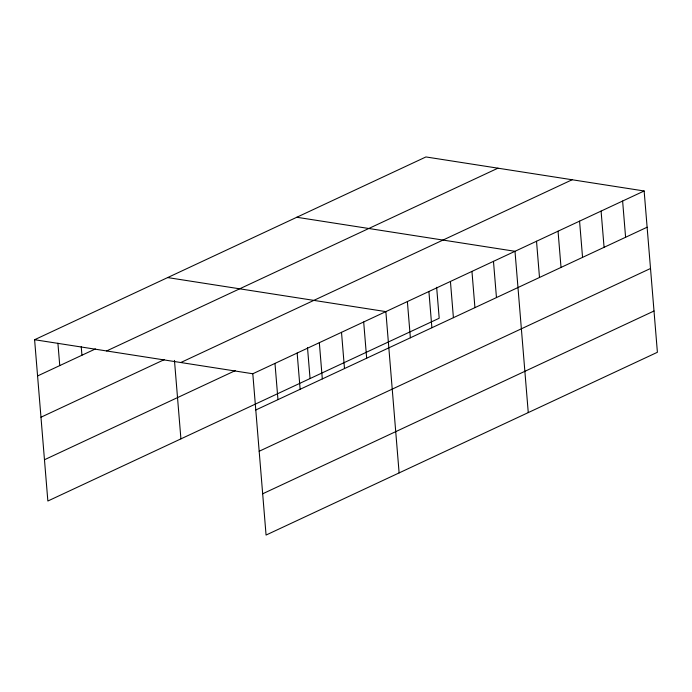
<?xml version="1.0" encoding="UTF-8"?>
<svg xmlns="http://www.w3.org/2000/svg" width="692" height="692" viewBox="0 0 692 692"><rect width="100%" height="100%" fill="white"/><g stroke="black" fill="none" stroke-linecap="round" stroke-linejoin="round"><path stroke-width="1.04" d="M436.652 287.292L439.195 318.242L47.86 501.017L34.6 339.72L425.935 156.946L644.14 190.983L657.4 352.28L266.065 535.054L252.805 373.758L644.14 190.983M37.576 375.955L95.427 348.932M106.611 350.956L497.937 168.182M40.975 417.224L164.385 359.58M180.802 362.522L572.128 179.756M44.47 459.748L235.245 370.644M255.789 409.993L647.115 227.218M259.18 451.262L650.515 268.487M262.675 493.785L654.009 311.011M296.79 217.262L514.995 251.3L528.264 412.596M167.654 277.578L385.859 311.616L399.12 472.913M34.6 339.72L252.805 373.758M622.618 201.035L625.594 237.269M601.088 211.086L604.073 247.321M579.567 221.146L582.552 257.372M558.046 231.197L561.022 267.432M536.525 241.248L539.5 277.483M493.474 261.351L496.458 297.586M471.953 271.402L474.928 307.637M450.431 281.454L453.407 317.689M428.91 291.514L431.886 327.74M407.38 301.565L410.365 337.8M363.681 321.97L366.665 358.205M341.511 332.333L344.486 368.559M319.332 342.687L322.316 378.922M307.507 347.609L310.051 378.559M297.153 353.041L300.138 389.276M274.983 363.404L277.959 399.63M174.462 360.394L180.915 438.875M81.232 346.718L81.933 355.238M57.912 343.215L59.754 365.601"/></g></svg>
